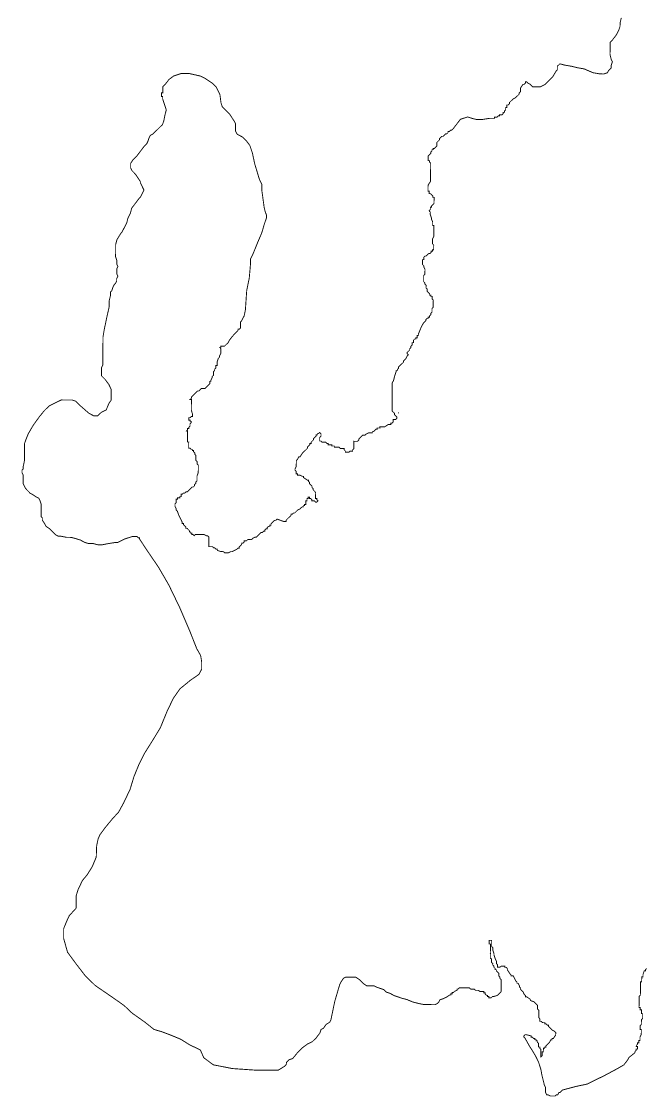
# Model space of a CAD drawing. Header units: metres. Extents: x 319816 to 366074, y 1739234 to 1838803.
# Drawn here: x 325588 to 327651, y 1809373 to 1812928 of the extents above; entities that cross this region are included whole.
import ezdxf

# ---------------------------------------------------------------- set-up
doc = ezdxf.new("R2010")
doc.units = ezdxf.units.M
doc.header["$MEASUREMENT"] = 0
doc.layers.add('HAZARDS LINE', color=1, linetype='Continuous')

msp = doc.modelspace()

# ---------------------------------------------------------------- linework, layer by layer
at = {"layer": 'HAZARDS LINE', "lineweight": 18, "const_width": 3}
msp.add_lwpolyline([(327570.9, 1812940), (327566.7, 1812923.8), (327566.6, 1812911.7), (327562.5, 1812899.6), (327558.4, 1812891.5), (327554.3, 1812883.5), (327542, 1812867.4), (327533.9, 1812859.4), (327533.5, 1812818.9), (327537.5, 1812802.7), (327541.4, 1812794.6), (327537.3, 1812782.5), (327537.2, 1812774.4), (327529.1, 1812766.4), (327525, 1812758.4), (327512.8, 1812754.4), (327500.7, 1812754.5), (327476.5, 1812758.7), (327448.3, 1812771.1), (327424.1, 1812775.3), (327407.9, 1812779.5), (327383.7, 1812783.7), (327367.6, 1812787.9), (327363.5, 1812783.9), (327359.4, 1812779.9), (327359.3, 1812767.7), (327355.2, 1812763.7), (327343, 1812743.6), (327318.5, 1812719.5), (327302.3, 1812711.6), (327278, 1812711.7), (327270, 1812719.9), (327261.9, 1812724), (327257.9, 1812728.1), (327253.9, 1812728.1), (327253.9, 1812724.1), (327249.8, 1812720), (327245.7, 1812720.1), (327237.6, 1812708), (327237.5, 1812695.9), (327233.4, 1812691.9), (327233.4, 1812687.8), (327229.3, 1812683.8), (327225.2, 1812679.8), (327221.2, 1812675.8), (327213, 1812671.8), (327209, 1812667.8), (327204.9, 1812663.8), (327200.8, 1812659.8), (327200.8, 1812655.7), (327196.7, 1812651.7), (327192.7, 1812651.8), (327192.6, 1812643.7), (327188.6, 1812643.7), (327188.5, 1812635.6), (327184.4, 1812631.6), (327184.4, 1812627.6), (327180.4, 1812627.6), (327180.3, 1812623.5), (327176.2, 1812619.5), (327168.2, 1812619.6), (327168.1, 1812615.6), (327164.1, 1812615.6), (327160, 1812611.6), (327151.9, 1812611.6), (327151.9, 1812607.6), (327135.7, 1812607.7), (327111.4, 1812603.9), (327091.2, 1812604), (327075.1, 1812608.2), (327063, 1812612.3), (327038.7, 1812604.4), (327014.2, 1812572.3), (327010.1, 1812568.3), (327006.1, 1812568.3), (327002, 1812564.3), (326997.9, 1812564.3), (326997.9, 1812560.3), (326993.8, 1812556.2), (326989.8, 1812556.3), (326985.7, 1812552.3), (326981.6, 1812548.3), (326977.6, 1812548.3), (326973.5, 1812544.3), (326969.5, 1812540.3), (326969.4, 1812536.2), (326965.4, 1812532.2), (326961.3, 1812528.2), (326961.2, 1812516.1), (326957.1, 1812512.1), (326953, 1812508), (326949, 1812508.1), (326949, 1812504), (326944.9, 1812504.1), (326944.9, 1812500), (326940.8, 1812496), (326940.8, 1812492), (326936.7, 1812488), (326932.6, 1812483.9), (326932.5, 1812467.8), (326936.6, 1812467.7), (326936.5, 1812463.7), (326940.5, 1812459.6), (326940.1, 1812399), (326931.9, 1812386.9), (326931.7, 1812366.7), (326935.8, 1812366.7), (326935.7, 1812358.6), (326939.8, 1812358.5), (326943.8, 1812354.5), (326947.8, 1812350.4), (326947.7, 1812346.4), (326951.8, 1812346.3), (326951.6, 1812326.1), (326947.6, 1812322.1), (326943.5, 1812318.1), (326943.5, 1812314), (326939.4, 1812314.1), (326939.4, 1812306), (326935.3, 1812302), (326939.3, 1812297.9), (326939.2, 1812289.8), (326943.2, 1812277.6), (326943.1, 1812273.6), (326947.1, 1812265.5), (326947, 1812253.4), (326951.1, 1812253.3), (326950.8, 1812216.9), (326946.7, 1812208.9), (326946.6, 1812192.7), (326950.6, 1812188.6), (326950.4, 1812172.5), (326946.4, 1812172.5), (326946.4, 1812168.5), (326942.3, 1812168.5), (326942.3, 1812164.4), (326938.2, 1812160.4), (326934.2, 1812160.5), (326930.1, 1812156.5), (326926, 1812152.4), (326922, 1812152.5), (326917.9, 1812148.5), (326917.9, 1812140.4), (326913.8, 1812140.4), (326913.7, 1812124.2), (326917.7, 1812120.2), (326917.7, 1812116.1), (326921.7, 1812108), (326921.5, 1812091.8), (326917.5, 1812087.8), (326917.3, 1812067.6), (326921.3, 1812063.5), (326921.3, 1812059.5), (326925.3, 1812055.4), (326925.2, 1812047.3), (326929.2, 1812043.2), (326929.2, 1812035.2), (326933.2, 1812031.1), (326937.2, 1812027), (326937.2, 1812023), (326941.2, 1812022.9), (326941.2, 1812018.9), (326945.2, 1812018.9), (326945.2, 1812010.8), (326949.2, 1812006.7), (326949, 1811982.4), (326944.9, 1811978.4), (326944.8, 1811966.3), (326940.7, 1811962.3), (326940.7, 1811958.2), (326936.6, 1811954.2), (326936.6, 1811950.2), (326932.6, 1811950.2), (326932.5, 1811946.2), (326928.5, 1811946.2), (326924.4, 1811942.2), (326924.4, 1811938.2), (326920.3, 1811934.1), (326916.2, 1811930.1), (326912.1, 1811922.1), (326908, 1811914), (326899.8, 1811893.9), (326899.8, 1811889.8), (326895.7, 1811889.9), (326895.7, 1811881.8), (326891.6, 1811881.8), (326891.6, 1811877.8), (326887.5, 1811877.8), (326883.5, 1811873.8), (326883.4, 1811865.7), (326879.4, 1811865.7), (326879.3, 1811857.6), (326875.2, 1811853.6), (326875.2, 1811849.6), (326871.1, 1811845.6), (326871.1, 1811841.5), (326867, 1811837.5), (326862.9, 1811833.5), (326862.9, 1811829.5), (326866.9, 1811825.4), (326862.8, 1811821.4), (326858.7, 1811813.3), (326850.6, 1811805.3), (326850.6, 1811801.3), (326846.5, 1811797.2), (326842.4, 1811793.2), (326838.3, 1811789.2), (326834.3, 1811785.2), (326834.2, 1811781.2), (326830.2, 1811777.2), (326830.1, 1811773.1), (326826.1, 1811773.1), (326826.1, 1811769.1), (326821.9, 1811757), (326817.8, 1811740.9), (326813.6, 1811732.8), (326813, 1811647.9), (326812.9, 1811639.8), (326816.9, 1811635.7), (326821, 1811631.7), (326820.9, 1811627.6), (326828.9, 1811619.5), (326828.9, 1811615.4), (326824.8, 1811611.4), (326816.8, 1811611.5), (326816.7, 1811603.4), (326812.6, 1811599.4), (326808.6, 1811599.4), (326808.5, 1811595.4), (326800.5, 1811595.4), (326788.3, 1811587.4), (326772.1, 1811587.6), (326772.1, 1811583.5), (326764, 1811583.6), (326764, 1811579.5), (326759.9, 1811579.6), (326755.8, 1811575.6), (326751.8, 1811571.5), (326747.7, 1811571.6), (326747.7, 1811567.5), (326735.6, 1811567.6), (326727.4, 1811563.6), (326723.4, 1811559.6), (326715.3, 1811559.7), (326711.2, 1811555.7), (326707.1, 1811551.7), (326703.1, 1811547.7), (326703, 1811543.6), (326699, 1811539.6), (326686.8, 1811539.7), (326686.6, 1811515.4), (326682.6, 1811511.4), (326682.5, 1811507.4), (326674.5, 1811507.4), (326670.4, 1811503.4), (326658.3, 1811503.5), (326658.3, 1811507.6), (326654.3, 1811511.6), (326654.3, 1811515.7), (326642.2, 1811515.8), (326638.2, 1811519.9), (326622, 1811520), (326622, 1811524), (326613.9, 1811524.1), (326614, 1811528.1), (326601.9, 1811528.2), (326601.9, 1811532.3), (326597.8, 1811532.3), (326593.8, 1811536.4), (326581.7, 1811536.5), (326577.7, 1811540.5), (326573.6, 1811540.6), (326573.7, 1811552.7), (326577.8, 1811556.7), (326577.9, 1811564.8), (326573.9, 1811568.9), (326569.8, 1811564.9), (326565.7, 1811564.9), (326565.7, 1811560.9), (326561.7, 1811560.9), (326561.6, 1811556.8), (326553.5, 1811548.8), (326553.5, 1811544.8), (326549.4, 1811540.8), (326545.3, 1811536.7), (326545.3, 1811532.7), (326541.2, 1811532.7), (326541.2, 1811528.7), (326533.1, 1811520.7), (326533, 1811516.6), (326529, 1811512.6), (326524.9, 1811508.6), (326516.7, 1811500.6), (326508.6, 1811488.5), (326504.5, 1811488.5), (326500.4, 1811480.5), (326496.3, 1811476.5), (326496.2, 1811456.3), (326492.1, 1811448.2), (326492.1, 1811444.2), (326496.1, 1811440.1), (326496, 1811432), (326500, 1811432), (326500, 1811427.9), (326508.1, 1811427.9), (326516.1, 1811423.8), (326520.2, 1811423.7), (326520.2, 1811419.7), (326532.2, 1811411.5), (326536.3, 1811411.5), (326536.2, 1811407.4), (326540.2, 1811403.4), (326540.2, 1811399.3), (326544.2, 1811395.2), (326548.2, 1811391.2), (326548.2, 1811387.1), (326552.2, 1811383.1), (326552.2, 1811379), (326560.2, 1811370.9), (326560.1, 1811350.6), (326564.1, 1811350.6), (326564.1, 1811346.6), (326568.1, 1811342.5), (326564, 1811338.5), (326560, 1811338.5), (326555.9, 1811342.6), (326547.9, 1811342.7), (326547.9, 1811346.7), (326543.9, 1811350.8), (326539.8, 1811350.8), (326539.9, 1811354.8), (326535.8, 1811354.9), (326535.8, 1811350.8), (326531.8, 1811350.9), (326531.7, 1811342.8), (326527.7, 1811342.8), (326527.6, 1811330.7), (326523.5, 1811330.7), (326523.5, 1811326.7), (326519.4, 1811326.7), (326519.4, 1811322.7), (326515.4, 1811322.7), (326511.3, 1811318.7), (326507.2, 1811314.7), (326503.2, 1811314.7), (326499.1, 1811310.7), (326491, 1811302.7), (326486.9, 1811302.7), (326482.8, 1811298.7), (326478.8, 1811298.7), (326478.8, 1811294.7), (326470.6, 1811286.6), (326466.5, 1811282.6), (326462.5, 1811278.6), (326462.4, 1811274.6), (326454.4, 1811274.6), (326432.7, 1811282.4), (326428.6, 1811278.4), (326424.6, 1811278.4), (326416.5, 1811270.4), (326412.5, 1811266.4), (326412.5, 1811262.4), (326408.4, 1811262.4), (326408.4, 1811258.4), (326404.4, 1811258.4), (326400.3, 1811254.4), (326400.3, 1811250.4), (326396.3, 1811250.4), (326392.3, 1811246.4), (326392.2, 1811242.4), (326388.2, 1811242.4), (326384.2, 1811238.4), (326380.2, 1811238.4), (326372.1, 1811230.4), (326368, 1811226.4), (326364, 1811222.4), (326360, 1811222.5), (326351.9, 1811218.5), (326347.9, 1811214.5), (326335.8, 1811214.6), (326331.8, 1811210.6), (326323.7, 1811210.6), (326323.7, 1811206.6), (326319.6, 1811202.6), (326315.6, 1811202.6), (326315.6, 1811198.6), (326311.6, 1811194.6), (326307.5, 1811190.6), (326307.5, 1811186.6), (326303.5, 1811186.6), (326299.4, 1811182.6), (326283.3, 1811174.7), (326279.3, 1811174.7), (326271.2, 1811170.7), (326259.2, 1811170.8), (326255.2, 1811174.8), (326247.1, 1811174.9), (326235.1, 1811178.9), (326235.1, 1811183), (326231.1, 1811183), (326227.1, 1811187), (326223.1, 1811187.1), (326219.1, 1811191.1), (326207, 1811191.2), (326207.2, 1811223.3), (326203.2, 1811227.4), (326199.2, 1811227.4), (326191.2, 1811231.5), (326163, 1811231.6), (326159, 1811227.6), (326155, 1811231.7), (326151, 1811231.7), (326151, 1811235.7), (326147, 1811235.7), (326147, 1811239.8), (326143, 1811239.8), (326143, 1811243.8), (326139, 1811247.8), (326135, 1811251.9), (326131, 1811251.9), (326131, 1811255.9), (326123, 1811264), (326123, 1811268), (326119, 1811268.1), (326119, 1811272.1), (326115.1, 1811280.1), (326111.1, 1811288.2), (326107.1, 1811296.3), (326103.2, 1811308.4), (326099.2, 1811312.4), (326099.2, 1811316.4), (326095.2, 1811324.5), (326095.3, 1811332.5), (326099.3, 1811336.5), (326099.4, 1811348.6), (326103.4, 1811348.6), (326103.4, 1811352.6), (326111.4, 1811352.5), (326111.5, 1811356.6), (326115.5, 1811356.5), (326115.5, 1811364.6), (326119.6, 1811364.6), (326123.6, 1811368.6), (326127.6, 1811368.5), (326131.7, 1811372.5), (326135.7, 1811372.5), (326139.7, 1811376.5), (326143.8, 1811380.5), (326151.9, 1811388.5), (326155.9, 1811388.5), (326159.9, 1811392.5), (326159.9, 1811396.5), (326164, 1811400.5), (326164, 1811404.5), (326168, 1811408.5), (326168.1, 1811424.6), (326172.2, 1811436.6), (326172.4, 1811460.8), (326168.4, 1811464.8), (326168.4, 1811472.8), (326164.4, 1811476.9), (326164.5, 1811493), (326160.5, 1811497), (326160.5, 1811501), (326156.5, 1811505.1), (326156.6, 1811509.1), (326152.5, 1811509.1), (326152.6, 1811513.1), (326148.5, 1811513.2), (326144.5, 1811517.2), (326140.5, 1811517.2), (326140.6, 1811537.3), (326136.6, 1811537.4), (326136.8, 1811573.5), (326132.8, 1811573.6), (326136.8, 1811577.6), (326136.9, 1811581.6), (326140.9, 1811581.6), (326140.9, 1811585.6), (326144.9, 1811589.6), (326145, 1811597.6), (326149, 1811601.6), (326149.1, 1811605.6), (326145, 1811605.7), (326145.1, 1811609.7), (326141, 1811609.7), (326141.1, 1811617.7), (326145.1, 1811617.7), (326149.1, 1811621.7), (326153.2, 1811621.7), (326153.2, 1811629.7), (326149.3, 1811641.8), (326149.5, 1811678), (326145.4, 1811678), (326149.5, 1811682), (326149.5, 1811686.1), (326153.6, 1811690.1), (326157.6, 1811694), (326161.6, 1811698), (326165.7, 1811702), (326169.7, 1811706), (326173.7, 1811706), (326177.8, 1811710), (326181.8, 1811714), (326193.9, 1811713.9), (326197.9, 1811717.9), (326206, 1811725.9), (326210.1, 1811729.9), (326210.1, 1811738), (326214.1, 1811738), (326214.1, 1811742), (326218.2, 1811750), (326218.2, 1811754), (326222.3, 1811758), (326222.3, 1811770.1), (326226.4, 1811774.1), (326226.4, 1811778.1), (326230.5, 1811782.1), (326230.5, 1811790.1), (326234.5, 1811790.1), (326234.6, 1811802.2), (326238.7, 1811814.2), (326242.7, 1811818.2), (326242.7, 1811822.2), (326246.8, 1811830.3), (326246.9, 1811846.3), (326242.9, 1811850.4), (326246.9, 1811850.4), (326246.9, 1811854.4), (326259, 1811854.3), (326263, 1811858.3), (326271.1, 1811866.3), (326275.2, 1811874.3), (326291.4, 1811894.3), (326295.4, 1811898.3), (326299.5, 1811902.3), (326303.5, 1811906.3), (326303.5, 1811910.3), (326307.6, 1811910.3), (326311.6, 1811914.3), (326311.7, 1811934.4), (326315.8, 1811938.4), (326319.8, 1811946.4), (326323.9, 1811954.5), (326328, 1811974.5), (326332.4, 1812038.9), (326340.7, 1812079), (326345, 1812127.2), (326345.1, 1812143.3), (326353.2, 1812159.4), (326369.5, 1812199.5), (326381.7, 1812227.6), (326389.9, 1812255.7), (326394, 1812267.7), (326398.1, 1812279.7), (326398.1, 1812287.8), (326394.2, 1812295.8), (326390.2, 1812311.9), (326382.5, 1812368.3), (326382.6, 1812388.4), (326374.7, 1812404.5), (326358.9, 1812456.9), (326351.1, 1812493.1), (326343.1, 1812517.3), (326331.2, 1812533.4), (326323.2, 1812541.5), (326319.2, 1812545.5), (326311.2, 1812549.6), (326303.2, 1812553.7), (326299.2, 1812557.7), (326295.2, 1812565.8), (326295.3, 1812589.9), (326291.3, 1812598), (326283.4, 1812610.1), (326275.4, 1812622.2), (326263.4, 1812634.3), (326255.4, 1812642.4), (326251.4, 1812646.5), (326247.5, 1812658.5), (326243.6, 1812686.7), (326235.6, 1812702.8), (326231.7, 1812710.9), (326223.7, 1812719), (326219.7, 1812723), (326195.7, 1812739.2), (326179.6, 1812747.4), (326143.5, 1812755.6), (326115.3, 1812755.8), (326091.2, 1812747.9), (326075, 1812735.9), (326062.9, 1812719.9), (326054.8, 1812711.9), (326054.7, 1812691.8), (326050.7, 1812691.8), (326050.6, 1812679.8), (326054.6, 1812679.7), (326054.6, 1812671.7), (326062.5, 1812647.5), (326066.4, 1812635.4), (326062.3, 1812619.4), (326058.2, 1812599.3), (326054.1, 1812587.3), (326029.8, 1812563.3), (326021.7, 1812555.3), (326013.7, 1812551.3), (326009.6, 1812543.3), (326005.5, 1812531.2), (326001.5, 1812523.2), (325993.4, 1812515.2), (325969.1, 1812483.2), (325956.9, 1812471.2), (325948.8, 1812459.2), (325948.8, 1812443.1), (325952.7, 1812435), (325964.7, 1812422.9), (325980.7, 1812398.7), (325980.6, 1812394.7), (325988.6, 1812378.5), (325992.6, 1812370.5), (325988.5, 1812362.5), (325980.4, 1812346.4), (325976.3, 1812342.4), (325952, 1812310.4), (325947.9, 1812294.3), (325939.8, 1812278.3), (325935.7, 1812262.2), (325919.4, 1812230.2), (325915.4, 1812226.2), (325903.2, 1812206.1), (325899.1, 1812190.1), (325898.9, 1812149.9), (325902.8, 1812137.8), (325902.7, 1812125.7), (325906.7, 1812117.6), (325902.6, 1812109.6), (325902.6, 1812093.5), (325906.5, 1812085.5), (325902.5, 1812077.5), (325902.4, 1812069.4), (325898.4, 1812061.4), (325894.3, 1812057.4), (325890.2, 1812049.4), (325886.2, 1812037.3), (325882.1, 1812033.4), (325882, 1812021.3), (325877.9, 1812005.2), (325877.8, 1811985.1), (325869.6, 1811949), (325861.3, 1811908.8), (325857.2, 1811884.7), (325856.6, 1811792.2), (325852.6, 1811784.2), (325852.4, 1811756.1), (325864.4, 1811744), (325876.4, 1811727.8), (325884.3, 1811711.7), (325884.1, 1811675.5), (325876, 1811663.5), (325867.9, 1811643.4), (325851.7, 1811635.5), (325839.6, 1811623.5), (325827.5, 1811623.5), (325811.5, 1811631.7), (325783.5, 1811656), (325767.5, 1811672.1), (325755.5, 1811676.2), (325719.3, 1811676.4), (325711.2, 1811672.4), (325679, 1811656.5), (325662.8, 1811640.5), (325646.6, 1811620.5), (325626.4, 1811592.5), (325610.1, 1811564.4), (325602, 1811544.4), (325597.9, 1811532.4), (325597.6, 1811476.1), (325593.4, 1811456), (325593.4, 1811447.9), (325589.3, 1811443.9), (325589.3, 1811435.9), (325593.3, 1811427.8), (325593.1, 1811399.7), (325597.1, 1811391.6), (325601.1, 1811383.6), (325609.1, 1811375.5), (325617, 1811367.4), (325625.1, 1811363.3), (325637.1, 1811355.2), (325645.1, 1811351.1), (325649.1, 1811343.1), (325653, 1811331), (325652.8, 1811290.8), (325656.8, 1811286.8), (325656.7, 1811278.7), (325664.7, 1811266.6), (325668.7, 1811258.5), (325680.7, 1811250.4), (325684.7, 1811246.4), (325696.7, 1811234.3), (325700.7, 1811230.2), (325708.7, 1811226.1), (325716.8, 1811226.1), (325736.8, 1811222), (325752.9, 1811221.9), (325781, 1811213.7), (325797, 1811205.5), (325809.1, 1811201.5), (325825.2, 1811201.4), (325841.2, 1811197.3), (325853.3, 1811197.2), (325873.4, 1811201.1), (325897.5, 1811205), (325905.6, 1811204.9), (325921.7, 1811212.9), (325929.8, 1811216.9), (325941.9, 1811220.8), (325953.9, 1811224.8), (325970, 1811224.7), (325974, 1811220.6), (325978, 1811220.6), (325978, 1811216.6), (326001.9, 1811180.3), (326040.4, 1811123.8), (326074.6, 1811064.9), (326111.4, 1810988.7), (326144, 1810912.6), (326167.2, 1810853.7), (326180, 1810831.6), (326183.4, 1810810.7), (326183.4, 1810785.9), (326174.4, 1810768.9), (326145.4, 1810748.8), (326111.2, 1810720.7), (326089.5, 1810689.3), (326069.4, 1810647.5), (326047.2, 1810593.3), (326024.1, 1810554.9), (325994.2, 1810507.3), (325975, 1810468.5), (325959.6, 1810430.9), (325946.8, 1810388.7), (325925.4, 1810343.7), (325908.8, 1810313.4), (325888.7, 1810291.6), (325864.8, 1810262.6), (325846.9, 1810238.3), (325840.9, 1810224.2), (325836.2, 1810201.6), (325834.9, 1810164.7), (325821.7, 1810133.1), (325804.1, 1810104.9), (325789.2, 1810087.4), (325774.7, 1810056.7), (325768.3, 1810035.8), (325768.3, 1810018.7), (325768.3, 1809995.7), (325745.5, 1809970.7), (325737, 1809952.3), (325727.2, 1809928), (325727.2, 1809895.6), (325740, 1809849.9), (325769, 1809810.6), (325798.1, 1809772.8), (325831, 1809740.4), (325895, 1809696.4), (325927, 1809673.8), (325953.5, 1809648.7), (325995.8, 1809618.8), (326025.9, 1809594.7), (326050.6, 1809587.5), (326083.5, 1809575.1), (326114.2, 1809562.3), (326143.3, 1809544), (326179.1, 1809526.9), (326190.2, 1809501.3), (326221.8, 1809477.8), (326284.2, 1809465.4), (326365.5, 1809459.8), (326405.2, 1809459.8), (326436.3, 1809459.8), (326456.4, 1809472.2), (326462.8, 1809478.3), (326464.2, 1809486.6), (326472.4, 1809494.6), (326484.5, 1809498.5), (326500.8, 1809518.6), (326517.1, 1809534.6), (326533.4, 1809546.6), (326549.6, 1809554.6), (326561.8, 1809566.6), (326574.1, 1809582.7), (326578.2, 1809594.8), (326586.3, 1809598.8), (326594.5, 1809610.8), (326606.7, 1809618.8), (326610.8, 1809626.9), (326615, 1809647), (326623.4, 1809687.4), (326640, 1809743.8), (326644.1, 1809751.9), (326652.3, 1809763.9), (326660.4, 1809767.9), (326692.7, 1809767.7), (326704.8, 1809759.5), (326712.8, 1809751.3), (326716.8, 1809747.3), (326728.9, 1809739.1), (326753.1, 1809738.9), (326761.2, 1809734.8), (326785.3, 1809726.5), (326793.4, 1809718.4), (326805.5, 1809714.2), (326821.6, 1809706), (326845.7, 1809697.8), (326861.9, 1809693.6), (326882, 1809685.3), (326898.1, 1809681.2), (326918.3, 1809677), (326954.7, 1809676.7), (326962.8, 1809680.7), (326966.9, 1809684.7), (326971, 1809692.7), (326983.1, 1809696.7), (326991.2, 1809700.6), (327003.4, 1809708.6), (327007.5, 1809708.6), (327007.5, 1809712.6), (327011.5, 1809712.6), (327011.6, 1809716.7), (327015.6, 1809716.6), (327019.7, 1809720.6), (327027.8, 1809724.6), (327027.8, 1809728.6), (327031.9, 1809728.6), (327035.9, 1809732.6), (327068.3, 1809732.4), (327072.3, 1809728.3), (327084.4, 1809728.2), (327088.4, 1809724.1), (327096.5, 1809724.1), (327104.5, 1809720), (327116.7, 1809719.9), (327116.6, 1809715.8), (327120.7, 1809715.8), (327120.6, 1809711.7), (327124.6, 1809707.7), (327128.7, 1809707.6), (327128.7, 1809703.6), (327132.7, 1809703.6), (327132.7, 1809699.5), (327140.7, 1809699.5), (327144.8, 1809703.5), (327148.9, 1809703.4), (327161, 1809707.4), (327165.1, 1809711.4), (327169.2, 1809715.4), (327173.2, 1809719.4), (327173.5, 1809759.8), (327169.5, 1809763.9), (327169.6, 1809767.9), (327165.6, 1809772), (327165.6, 1809780.1), (327157.6, 1809788.2), (327157.6, 1809792.3), (327153.6, 1809792.3), (327153.6, 1809796.4), (327149.6, 1809800.4), (327149.7, 1809804.5), (327145.6, 1809808.6), (327145.7, 1809812.6), (327141.7, 1809816.7), (327141.8, 1809828.8), (327137.7, 1809828.8), (327137.9, 1809849), (327138.1, 1809877.3), (327134.1, 1809877.4), (327134.2, 1809889.5), (327142.2, 1809889.4), (327142.1, 1809869.2), (327146.1, 1809865.1), (327146, 1809857), (327150, 1809844.9), (327149.9, 1809840.9), (327153.9, 1809828.7), (327157.9, 1809820.6), (327157.8, 1809812.5), (327161.8, 1809808.4), (327161.7, 1809800.3), (327169.8, 1809800.3), (327173.9, 1809804.3), (327186, 1809804.2), (327186, 1809800.1), (327190, 1809800.1), (327194, 1809796), (327194, 1809792), (327202, 1809779.8), (327206, 1809775.7), (327206, 1809771.7), (327214, 1809771.6), (327218, 1809763.5), (327222, 1809755.4), (327226, 1809751.3), (327226, 1809747.3), (327230, 1809747.3), (327234, 1809739.1), (327234, 1809735.1), (327238, 1809731), (327237.9, 1809727), (327246, 1809718.8), (327249.9, 1809710.7), (327253.9, 1809706.7), (327253.9, 1809702.6), (327258, 1809702.6), (327270, 1809694.4), (327270, 1809690.4), (327282.1, 1809686.2), (327286.1, 1809682.2), (327290.1, 1809678.1), (327294.1, 1809674), (327294, 1809661.9), (327298, 1809657.8), (327297.8, 1809633.6), (327301.8, 1809629.5), (327301.8, 1809621.4), (327305.8, 1809621.4), (327309.8, 1809617.3), (327317.9, 1809617.2), (327317.9, 1809613.2), (327321.9, 1809613.2), (327325.9, 1809609.1), (327330, 1809609.1), (327329.9, 1809605), (327333.9, 1809600.9), (327337.9, 1809596.9), (327342, 1809592.8), (327350, 1809588.7), (327354, 1809584.6), (327353.9, 1809576.5), (327345.8, 1809564.5), (327341.7, 1809564.5), (327341.7, 1809560.5), (327337.7, 1809560.5), (327333.6, 1809552.4), (327329.5, 1809548.4), (327325.4, 1809544.4), (327321.3, 1809540.4), (327321.3, 1809536.4), (327317.3, 1809536.4), (327317.2, 1809532.4), (327313.2, 1809532.4), (327313.1, 1809520.3), (327309.1, 1809520.3), (327309, 1809508.2), (327304.9, 1809504.2), (327305.1, 1809528.4), (327301.1, 1809532.5), (327301.1, 1809536.5), (327297.1, 1809536.6), (327297.2, 1809548.7), (327293.1, 1809552.8), (327293.2, 1809556.8), (327289.1, 1809556.8), (327289.2, 1809560.9), (327285.1, 1809560.9), (327285.2, 1809565), (327281.1, 1809565), (327277.1, 1809569.1), (327273.1, 1809569.1), (327273.1, 1809573.1), (327257, 1809577.3), (327252.9, 1809577.3), (327248.9, 1809573.3), (327248.8, 1809569.3), (327252.8, 1809565.2), (327268.8, 1809536.8), (327276.8, 1809524.6), (327288.7, 1809504.3), (327296.7, 1809488.1), (327304.6, 1809463.8), (327308.4, 1809443.5), (327312.4, 1809427.3), (327316.3, 1809411.1), (327320.2, 1809403), (327320.1, 1809386.8), (327324.1, 1809378.7), (327328.1, 1809378.7), (327336.2, 1809374.6), (327352.4, 1809374.5), (327356.4, 1809378.5), (327360.5, 1809378.4), (327364.6, 1809386.5), (327368.6, 1809386.5), (327376.8, 1809394.5), (327421.3, 1809406.3), (327457.7, 1809414), (327490.2, 1809430), (327514.5, 1809441.9), (327559.2, 1809465.8), (327579.5, 1809477.8), (327591.7, 1809493.8), (327595.8, 1809501.9), (327616.1, 1809517.9), (327616.2, 1809521.9), (327620.3, 1809525.9), (327620.3, 1809530), (327624.3, 1809529.9), (327624.4, 1809538), (327620.3, 1809538.1), (327620.4, 1809542.1), (327624.5, 1809546.1), (327624.5, 1809550.2), (327628.5, 1809550.1), (327628.6, 1809558.2), (327632.6, 1809558.2), (327632.7, 1809570.3), (327636.8, 1809578.3), (327637, 1809594.5), (327632.9, 1809594.5), (327633, 1809606.7), (327637.1, 1809610.7), (327637.2, 1809626.8), (327641.3, 1809630.9), (327641.4, 1809647), (327637.4, 1809647), (327637.5, 1809659.2), (327633.4, 1809659.2), (327633.5, 1809667.3), (327629.4, 1809667.3), (327629.7, 1809703.7), (327633.8, 1809707.7), (327634.2, 1809752.2), (327638.2, 1809752.1), (327638.3, 1809768.3), (327642.4, 1809768.3), (327642.4, 1809776.3), (327646.6, 1809788.4), (327650.6, 1809788.4), (327650.6, 1809792.4), (327654.7, 1809796.5)], dxfattribs=at)
for points in [[(326832, 1811633.4), (326836, 1811633.4)], [(327135.7, 1809846.1), (327139.8, 1809846)]]:
    msp.add_lwpolyline(points, close=True, dxfattribs=at)

doc.saveas('drawing.dxf')
